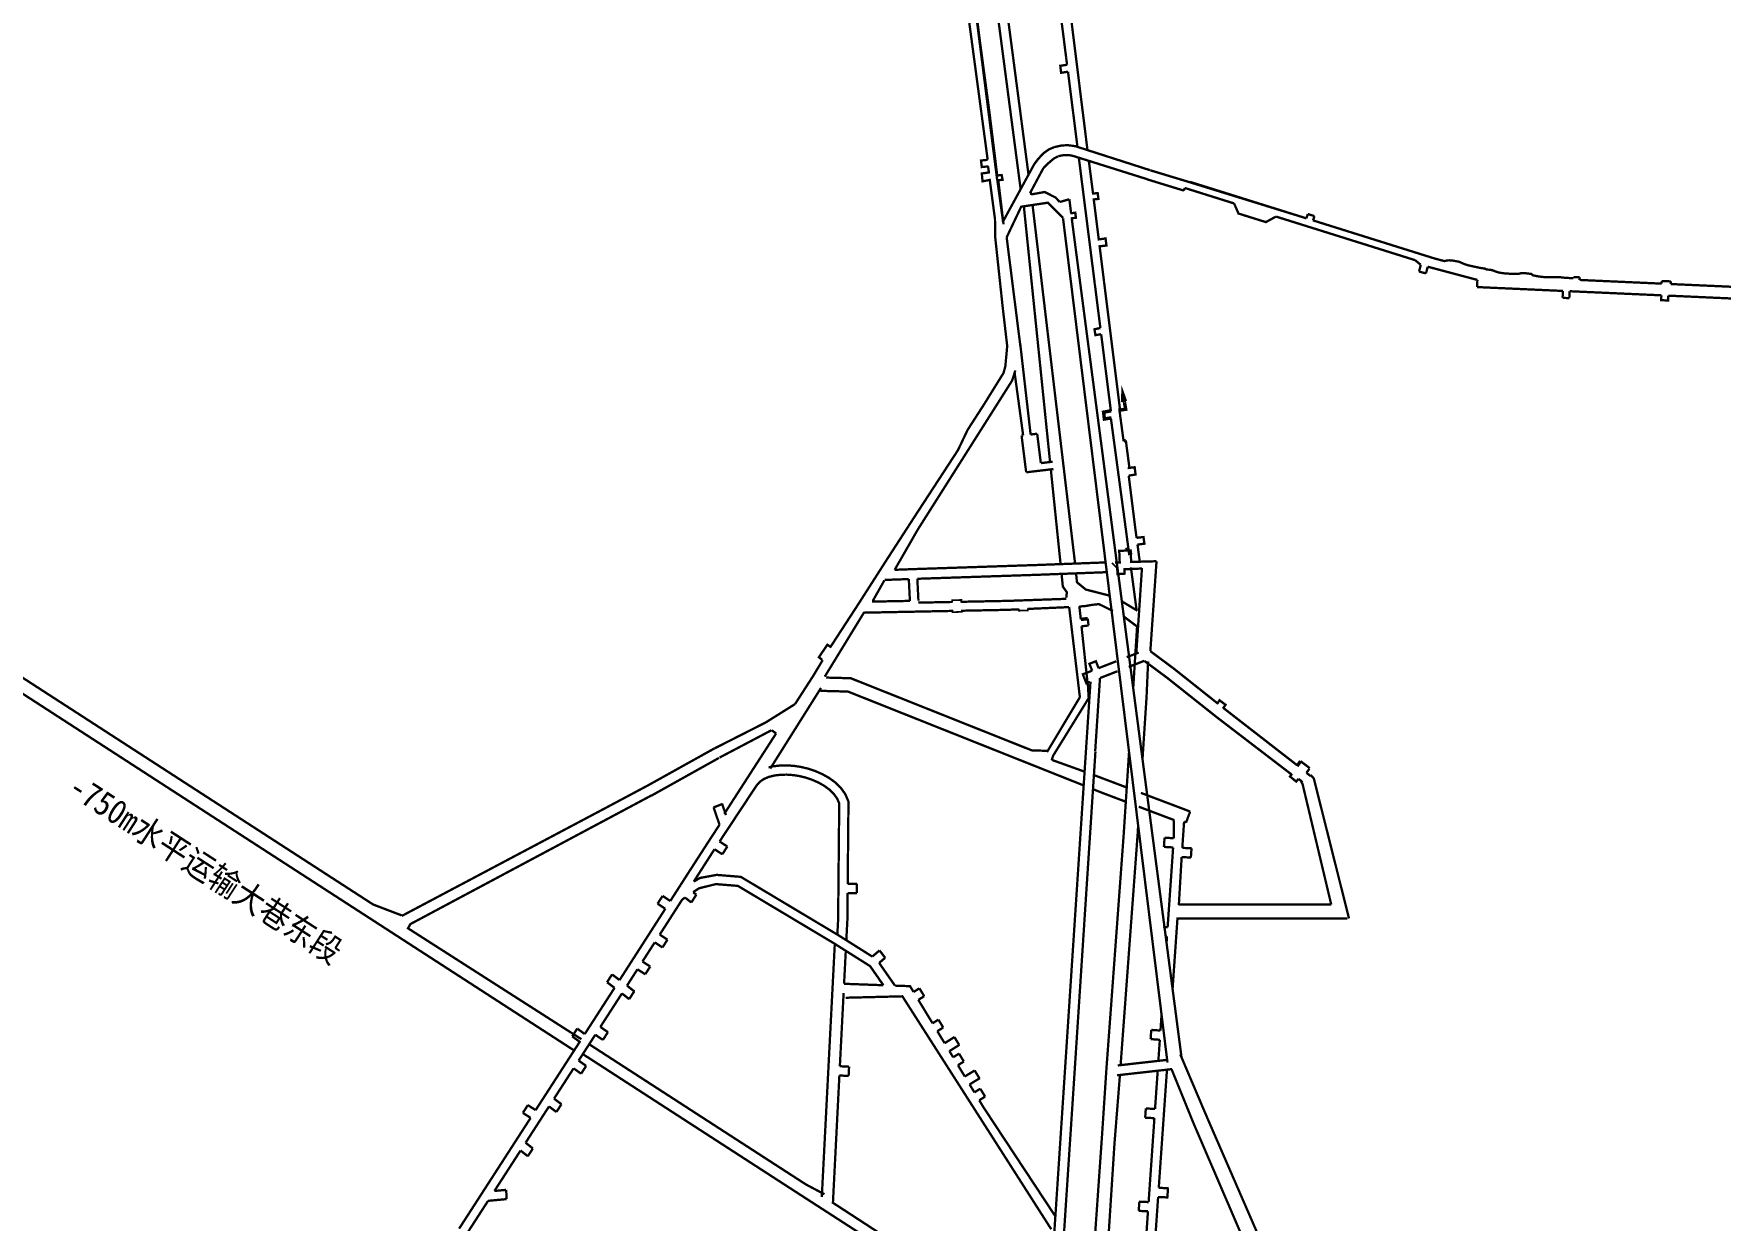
# Model space of a CAD drawing. Extents: x 39491721 to 39501025, y 3850790 to 3853755.
# Drawn here: x 39498809 to 39499539, y 3852255 to 3852769 of the extents above; entities that cross this region are included whole.
import ezdxf

# ---------------------------------------------------------------- set-up
doc = ezdxf.new("R2010")
doc.units = 0
doc.header["$MEASUREMENT"] = 0
for name, color, linetype in [('7煤煤巷', 7, 'Continuous'), ('9煤煤巷', 7, 'Continuous'), ('岩巷', 7, 'Continuous'), ('岩巷道名', 7, 'Continuous'), ('月末色框', 7, 'Continuous'), ('溜煤眼', 7, 'Continuous'), ('煤巷', 7, 'Continuous')]:
    doc.layers.add(name, color=color, linetype=linetype)
doc.styles.add('HZ', font='', dxfattribs={"width": 0.8})
doc.styles.get('HZ').set_extended_font_data('SimSun')

msp = doc.modelspace()

# ---------------------------------------------------------------- linework, layer by layer
at = {"layer": '7煤煤巷', "color": 7, "const_width": 1}
for points in [[(39499292.08, 3852501.42), (39499294.75, 3852540.33)], [(39499288.45, 3852537.36), (39499286, 3852500.42)], [(39499269.68, 3852494.07), (39499268.53, 3852497.06), (39499265.73, 3852495.97), (39499266.89, 3852492.99)], [(39499277.33, 3852497.05), (39499269.68, 3852494.07)], [(39499281.87, 3852498.81), (39499287.06, 3852500.83)], [(39499289.45, 3852497.25), (39499282.71, 3852494.63)], [(39499289.45, 3852497.25), (39499299.37, 3852489.88), (39499320.83, 3852472.85), (39499353.16, 3852448.09)], [(39499321.27, 3852478.76), (39499302.1, 3852493.98), (39499292.08, 3852501.42)], [(39499266.89, 3852492.99), (39499262.88, 3852491.43), (39499264.4, 3852487.51), (39499265.97, 3852488.12)], [(39499270.29, 3852489.8), (39499268.21, 3852458.07)], [(39499277.88, 3852492.75), (39499270.29, 3852489.8)], [(39499250.95, 3852256.38), (39499266.18, 3852488.2)], [(39499323.45, 3852476.59), (39499324.62, 3852478.23), (39499322.02, 3852480.19), (39499320.93, 3852478.59)], [(39499355.55, 3852452.1), (39499323.65, 3852476.87)], [(39499258.93, 3852313.67), (39499268.32, 3852457.91)], [(39499255.16, 3852256.38), (39499258.93, 3852313.67)]]:
    msp.add_lwpolyline(points, dxfattribs=at)
at = {"layer": '9煤煤巷', "color": 7, "const_width": 1}
for points in [[(39499361.06, 3852450.81), (39499357.07, 3852453.84)], [(39499353.38, 3852448.37), (39499352.49, 3852447.21), (39499355.19, 3852445.02), (39499356.24, 3852446.21)], [(39499356.24, 3852446.21), (39499357.97, 3852444.69)], [(39499359.62, 3852448.77), (39499360.9, 3852450.6)], [(39499361.42, 3852447.4), (39499359.62, 3852448.77)], [(39499378.03, 3852385.8), (39499362.8, 3852446.36), (39499361.37, 3852447.93)], [(39499357.14, 3852445.29), (39499357.92, 3852444), (39499370.34, 3852391.82)], [(39499280.78, 3852343.58), (39499279.21, 3852322.34)], [(39499274.68, 3852342.41), (39499273.07, 3852320.67), (39499271.26, 3852293.18), (39499268.05, 3852247.28)], [(39499276.55, 3852288.27), (39499272.26, 3852221.46)]]:
    msp.add_lwpolyline(points, dxfattribs=at)
at = {"layer": '岩巷', "color": 23}
for points, const_width in [([(39499225.78, 3852705.46), (39499210.96, 3852821.85), (39499203.1, 3852886.83)], 1), ([(39499228.56, 3852686.1), (39499226.29, 3852705.16), (39499228.17, 3852705.37), (39499227.75, 3852707.4), (39499225.83, 3852707.2), (39499222.42, 3852734.91), (39499218.19, 3852766.43), (39499214.35, 3852797.37), (39499213.72, 3852801.7), (39499216.58, 3852802.14), (39499216.21, 3852804.52), (39499213.45, 3852804.09), (39499210.57, 3852828.71), (39499205.34, 3852868.35), (39499203.1, 3852886.83)], 1), ([(39499200.07, 3852878.34), (39499202.44, 3852857.49), (39499221.7, 3852714.01)], 1), ([(39499239.37, 3852707.56), (39499220.72, 3852849.56)], 1), ([(39499235.96, 3852701.3), (39499222.43, 3852804.19)], 1), ([(39499264.88, 3852718.2), (39499254.96, 3852798.03)], 1), ([(39499255.66, 3852758.13), (39499251.43, 3852791.48)], 1), ([(39499256.45, 3852752.1), (39499253.45, 3852751.66), (39499253.13, 3852754.67), (39499256.07, 3852755.1)], 1), ([(39499256.04, 3852755.09), (39499255.66, 3852758.09)], 1), ([(39499260.54, 3852719.59), (39499256.45, 3852752.1)], 1), ([(39499241.88, 3852712.16), (39499243.58, 3852714.4), (39499245.84, 3852716.85), (39499248.29, 3852718.56), (39499250.85, 3852719.62)], 1), ([(39499245.79, 3852710.38), (39499247.98, 3852712.55), (39499250.38, 3852714.58), (39499252.15, 3852715.51)], 1), ([(39499250.86, 3852719.57), (39499253.83, 3852720.22), (39499256.45, 3852720.31), (39499259.56, 3852719.91), (39499291.96, 3852709.5)], 1), ([(39499252.26, 3852715.51), (39499253.1, 3852715.76), (39499254.84, 3852716.06), (39499257.07, 3852716.03), (39499258.89, 3852715.61), (39499290.79, 3852705.59)], 1), ([(39499150.15, 3852497.64), (39499148.66, 3852498.8), (39499152.34, 3852504.19), (39499153.72, 3852503.31), (39499165.86, 3852521.97), (39499177.52, 3852540.2), (39499190.36, 3852560.05), (39499208.83, 3852588.37), (39499213.07, 3852597.25), (39499219.92, 3852607.86), (39499228.57, 3852621.8), (39499229.35, 3852624.75), (39499229.96, 3852631.33), (39499230.14, 3852633.53), (39499228.17, 3852650.45), (39499224.98, 3852680.3), (39499224.86, 3852688.37), (39499222.6, 3852705.28), (39499219.49, 3852704.68), (39499219.16, 3852708.07), (39499222.22, 3852708.53), (39499221.88, 3852711.13)], 1), ([(39499221.7, 3852714.01), (39499218.82, 3852713.66), (39499219.15, 3852710.88), (39499222.09, 3852711.15)], 1), ([(39499228.16, 3852686.97), (39499241.88, 3852712.16)], 1), ([(39499240, 3852699.56), (39499245.79, 3852710.38)], 1), ([(39499261.85, 3852709.25), (39499261.13, 3852714.9)], 1), ([(39499265.66, 3852679.13), (39499261.82, 3852709.47)], 1), ([(39499265.5, 3852713.24), (39499265.46, 3852713.55)], 1), ([(39499270.48, 3852673.84), (39499270.14, 3852676.58), (39499273.09, 3852676.92), (39499272.7, 3852679.98), (39499269.76, 3852679.57), (39499267.6, 3852696.86), (39499269.61, 3852697.08), (39499269.3, 3852699.6), (39499267.29, 3852699.39), (39499265.5, 3852713.24)], 1), ([(39499292.06, 3852709.46), (39499307.86, 3852704.68)], 1), ([(39499228.38, 3852687.09), (39499225.83, 3852705.51)], 1), ([(39499290.69, 3852705.55), (39499306.6, 3852700.67)], 1), ([(39499306.6, 3852700.67), (39499306.96, 3852701.82)], 1), ([(39499328.32, 3852695.12), (39499306.96, 3852701.82)], 1), ([(39499358.37, 3852689.06), (39499307.86, 3852704.68)], 1), ([(39499359.61, 3852688.67), (39499309.22, 3852704.46)], 1), ([(39499228.16, 3852686.97), (39499234.09, 3852697.87)], 1), ([(39499229.91, 3852680.46), (39499236.19, 3852693.7), (39499247.71, 3852695.44), (39499254.33, 3852688.82)], 1), ([(39499237.35, 3852693.88), (39499248.69, 3852583.26)], 1), ([(39499240.53, 3852698.77), (39499240.34, 3852700.2)], 1), ([(39499240.5, 3852699.02), (39499246.38, 3852700.07), (39499251.09, 3852697.66), (39499252.92, 3852695.76)], 1), ([(39499259.47, 3852539.69), (39499241.08, 3852694.71)], 1), ([(39499257.04, 3852696.93), (39499252.9, 3852695.75)], 1), ([(39499257.79, 3852690.88), (39499257.04, 3852696.93)], 1), ([(39499328.32, 3852695.12), (39499330.2, 3852690.76), (39499342.04, 3852687.05), (39499346.45, 3852689.44)], 1), ([(39499254.3, 3852688.7), (39499299.49, 3852323.47)], 1), ([(39499257.43, 3852690.83), (39499259.61, 3852691.11), (39499259.88, 3852688.92), (39499257.7, 3852688.65)], 1), ([(39499258.26, 3852687.15), (39499258.06, 3852688.69)], 1), ([(39499258.26, 3852687.15), (39499305.58, 3852325.62)], 1), ([(39499357.46, 3852685.99), (39499346.45, 3852689.44)], 1), ([(39499381.26, 3852678.54), (39499347.33, 3852689.17)], 1), ([(39499359.61, 3852688.67), (39499360.2, 3852690.54)], 1), ([(39499360.2, 3852690.54), (39499363.06, 3852689.65)], 1), ([(39499362.46, 3852687.74), (39499363.06, 3852689.65)], 1), ([(39499382.22, 3852681.59), (39499362.47, 3852687.78)], 1), ([(39499235.93, 3852632.75), (39499229.91, 3852680.46)], 1), ([(39499268.02, 3852660.47), (39499265.66, 3852679.13)], 1), ([(39499414.93, 3852671.34), (39499382.22, 3852681.59)], 1), ([(39499272.06, 3852661.18), (39499270.48, 3852673.84)], 1), ([(39499406.64, 3852670.58), (39499381.26, 3852678.54)], 1), ([(39499406.64, 3852670.58), (39499409.09, 3852668.55)], 1), ([(39499409.09, 3852668.55), (39499408.32, 3852665.65)], 1), ([(39499408.32, 3852665.65), (39499411.32, 3852664.85)], 1), ([(39499412.09, 3852667.75), (39499411.32, 3852664.85)], 1), ([(39499412.09, 3852667.75), (39499433.58, 3852662.03)], 1), ([(39499412.09, 3852667.75), (39499433.58, 3852662.03)], 1), ([(39499412.09, 3852667.75), (39499433.58, 3852662.03)], 1), ([(39499412.09, 3852667.75), (39499433.58, 3852662.03)], 1), ([(39499414.93, 3852671.34), (39499419.34, 3852670.16)], 1), ([(39499419.34, 3852670.16), (39499420.4, 3852670.48), (39499421.45, 3852670.52), (39499423.28, 3852670.36), (39499423.79, 3852670.24), (39499424.69, 3852670.07), (39499425.59, 3852669.92), (39499428.07, 3852668.83), (39499429.39, 3852668.41), (39499431.88, 3852667.85), (39499435.33, 3852667.12), (39499436.72, 3852666.97), (39499437.58, 3852666.55), (39499439.06, 3852666.4), (39499440.02, 3852666.25), (39499441.25, 3852665.76), (39499442.58, 3852665.29), (39499444.1, 3852665.03), (39499445.44, 3852664.86), (39499446.95, 3852664.75), (39499449.3, 3852664.64), (39499451.81, 3852664.74), (39499452.45, 3852664.98), (39499453.56, 3852664.9), (39499454.71, 3852664.89), (39499456.08, 3852664.72), (39499456.9, 3852664.61), (39499457.58, 3852664.03), (39499459.55, 3852663.62), (39499461.56, 3852663.34), (39499463.52, 3852663.19), (39499465.64, 3852663.19), (39499468.61, 3852663.29), (39499471.23, 3852662.98), (39499475.12, 3852662.74)], 1), ([(39499270.46, 3852641.22), (39499268.03, 3852660.44)], 1), ([(39499278.02, 3852613.52), (39499272.07, 3852661.1)], 1), ([(39499433.44, 3852658.94), (39499433.58, 3852662.03)], 1), ([(39499470.58, 3852657.27), (39499433.44, 3852658.94)], 1), ([(39499470.58, 3852657.27), (39499433.44, 3852658.94)], 1), ([(39499470.58, 3852657.27), (39499470.44, 3852654.28)], 1), ([(39499473.47, 3852657.15), (39499473.34, 3852654.15)], 1), ([(39499477.78, 3852656.95), (39499473.47, 3852657.15)], 1), ([(39499475.15, 3852663.28), (39499477.85, 3852663.16)], 1), ([(39499477.8, 3852662.02), (39499477.85, 3852663.16)], 1), ([(39499477.8, 3852662.02), (39499513.27, 3852660.43)], 1), ([(39499513.27, 3852660.43), (39499513.32, 3852661.57)], 1), ([(39499513.27, 3852660.43), (39499513.28, 3852660.57)], 1), ([(39499513.32, 3852661.57), (39499517.32, 3852661.39)], 1), ([(39499517.32, 3852661.39), (39499517.27, 3852660.25)], 1), ([(39499517.27, 3852660.25), (39499551.37, 3852658.72)], 1), ([(39499470.44, 3852654.28), (39499473.34, 3852654.15)], 1), ([(39499477.78, 3852656.95), (39499513.19, 3852655.37)], 1), ([(39499513.19, 3852655.37), (39499513.09, 3852653.27), (39499516.09, 3852653.13), (39499516.18, 3852655.23)], 1), ([(39499516.18, 3852655.23), (39499551.18, 3852653.66)], 1), ([(39499270.8, 3852638.54), (39499268.3, 3852638.15), (39499267.92, 3852640.71), (39499270.46, 3852641.22)], 1), ([(39499274.05, 3852612.84), (39499270.8, 3852638.54)], 1), ([(39499240.28, 3852595.15), (39499235.77, 3852634.52)], 1), ([(39499181.46, 3852536.62), (39499191.51, 3852554.11), (39499232.29, 3852618.51), (39499233.66, 3852622.88)], 1), ([(39499237.05, 3852594.76), (39499233.32, 3852622.15)], 1), ([(39499278.92, 3852606.31), (39499278.01, 3852613.58)], 1), ([(39499280.11, 3852609.26), (39499280.2, 3852612.59), (39499281.31, 3852609.52)], 1.5), ([(39499275.02, 3852605.21), (39499274.04, 3852612.91)], 1), ([(39499278.77, 3852605.22), (39499278.6, 3852606.45)], 1), ([(39499279.09, 3852605.72), (39499281.41, 3852606.1), (39499280.33, 3852612.14)], 1.5), ([(39499275.29, 3852602.35), (39499272.21, 3852601.87), (39499271.85, 3852604.82), (39499275.05, 3852605.4)], 1.5), ([(39499282.96, 3852542.98), (39499281.6, 3852553.23), (39499275.04, 3852601.95)], 1), ([(39499280.52, 3852592.2), (39499278.74, 3852605.4)], 1), ([(39498631.89, 3852594.43), (39498772.3, 3852503.66), (39498883.64, 3852431.61), (39499042.78, 3852328.68)], 1), ([(39499237.05, 3852594.76), (39499236.36, 3852594.68)], 1), ([(39499238.36, 3852578.81), (39499236.36, 3852594.68)], 1), ([(39499243.11, 3852595.48), (39499240.28, 3852595.15)], 1), ([(39499244.71, 3852582.78), (39499243.11, 3852595.48)], 1), ([(39499280.54, 3852592.4), (39499281.47, 3852592.57)], 1.5), ([(39499283.04, 3852580.63), (39499281.47, 3852592.57)], 1), ([(39499250.17, 3852580.21), (39499238.36, 3852578.81)], 1), ([(39499249.8, 3852583.39), (39499244.71, 3852582.78)], 1), ([(39499249.02, 3852580.07), (39499253.22, 3852539.31)], 1), ([(39499282.71, 3852577.35), (39499285.68, 3852577.86), (39499285.29, 3852581), (39499282.27, 3852580.63)], 1), ([(39499286.12, 3852550.46), (39499285.59, 3852554.4), (39499282.72, 3852577.32)], 1), ([(39499286.52, 3852547.52), (39499289.51, 3852547.92), (39499289.11, 3852550.79), (39499286.12, 3852550.46)], 1), ([(39499276.82, 3852539.74), (39499278.83, 3852539.83), (39499278.62, 3852544.81), (39499283.56, 3852545.04), (39499283.77, 3852540.03), (39499294.75, 3852540.33)], 1), ([(39499287.5, 3852540.18), (39499286.52, 3852547.52)], 1), ([(39499272.51, 3852539.82), (39499272.4, 3852539.81), (39499243.54, 3852538.72), (39499190.34, 3852536.95), (39499181.46, 3852536.62)], 1), ([(39499191.26, 3852532.74), (39499243.63, 3852534.48), (39499272.51, 3852535.57), (39499273.31, 3852535.6)], 1), ([(39499253.66, 3852534.86), (39499254.22, 3852529.35), (39499255.95, 3852526.94), (39499255.72, 3852524.56)], 1), ([(39499274.8, 3852525.36), (39499264.15, 3852528.09), (39499260.34, 3852531.21), (39499259.93, 3852535.1)], 1), ([(39499277.21, 3852536.7), (39499277.83, 3852536.73), (39499277.83, 3852534.73), (39499280.89, 3852534.95), (39499280.85, 3852536.85), (39499288.44, 3852537.18)], 1), ([(39499286.1, 3852519.37), (39499283.67, 3852537.68)], 1), ([(39499172.01, 3852523.2), (39499177.01, 3852532.07)], 1), ([(39499177.11, 3852532.25), (39499187.58, 3852532.61)], 1), ([(39499187.58, 3852532.61), (39499188.05, 3852523.18)], 1), ([(39499191.74, 3852523.25), (39499191.26, 3852532.74)], 1), ([(39499206.52, 3852518.84), (39499168.15, 3852518.08), (39499151.2, 3852490.39)], 1), ([(39499188.05, 3852523.18), (39499172.65, 3852522.88), (39499171.71, 3852522.86)], 1), ([(39499206.31, 3852522.71), (39499191.63, 3852522.42)], 1), ([(39499210.26, 3852522.4), (39499210.29, 3852523.58), (39499206.34, 3852523.42), (39499206.3, 3852522.47)], 0.75), ([(39499210.51, 3852519.38), (39499210.52, 3852518.43), (39499206.54, 3852518.31), (39499206.49, 3852519.37)], 0.75), ([(39499255.68, 3852524.07), (39499230.31, 3852523.18), (39499210.27, 3852522.79)], 1), ([(39499235.21, 3852519.53), (39499229.94, 3852519.3), (39499210.52, 3852518.92)], 1), ([(39499235.19, 3852519.86), (39499235.25, 3852518.95), (39499239.03, 3852519.04), (39499239.07, 3852519.97)], 0.75), ([(39499256.95, 3852520.49), (39499239.06, 3852519.7)], 1), ([(39499256.94, 3852520.57), (39499261.61, 3852481.35)], 1), ([(39499261.37, 3852520.92), (39499261.99, 3852515.15)], 1), ([(39499275.89, 3852518.8), (39499269.85, 3852521.78), (39499266.83, 3852521.46), (39499263.76, 3852520.91), (39499261.39, 3852520.75)], 1), ([(39499286.5, 3852518.91), (39499279.6, 3852523.07)], 1), ([(39499262.3, 3852512.17), (39499265.35, 3852512.53)], 1), ([(39499262.3, 3852512.17), (39499265.06, 3852486.29)], 1), ([(39499265.35, 3852512.53), (39499264.99, 3852515.51)], 1), ([(39499286.34, 3852512.1), (39499280.73, 3852516.29)], 1), ([(39499286.34, 3852512.1), (39499284.69, 3852485.88)], 1), ([(39498968.19, 3852387.11), (39498955.82, 3852391.83), (39498886.8, 3852436.48), (39498777.85, 3852506.97)], 1), ([(39499150.3, 3852497.53), (39499146.29, 3852490.86)], 1), ([(39499291.11, 3852496.97), (39499290.45, 3852481.8), (39499288.71, 3852455.09)], 1), ([(39499146.47, 3852491.13), (39499138.35, 3852478.53)], 1), ([(39499247.53, 3852458.31), (39499240.82, 3852458.5), (39499162.45, 3852489.72), (39499151.82, 3852490)], 1), ([(39499127.62, 3852450.62), (39499149.6, 3852485.54)], 1), ([(39499149.34, 3852484.27), (39499161.26, 3852483.95), (39499263.23, 3852443.34)], 1), ([(39499249.38, 3852454.22), (39499250.03, 3852456.22), (39499265.41, 3852481.12), (39499265.08, 3852486.5)], 1), ([(39499138.35, 3852478.53), (39499125.71, 3852470.61), (39499103.56, 3852459.37)], 1), ([(39499247.34, 3852457.74), (39499261.57, 3852481.48)], 1), ([(39499128.16, 3852467.22), (39499105.72, 3852455.41)], 1), ([(39499130.16, 3852465.83), (39499107.72, 3852431.02)], 1), ([(39499128.28, 3852467.21), (39499130.16, 3852465.83)], 1), ([(39499103.53, 3852459.39), (39499073.88, 3852442.89)], 1), ([(39499105.46, 3852455.26), (39499076.1, 3852438.86)], 1), ([(39499263.62, 3852449.3), (39499249.52, 3852454.37)], 1), ([(39499282.87, 3852457.82), (39499280.66, 3852423.95)], 1), ([(39499121.59, 3852443.16), (39499123.12, 3852444.91), (39499124.88, 3852446.13), (39499127.03, 3852447.04), (39499129.47, 3852447.65), (39499132.11, 3852447.96), (39499134.82, 3852448.01), (39499137.49, 3852447.82), (39499140.01, 3852447.44), (39499142.77, 3852446.78), (39499145.57, 3852445.86), (39499148.32, 3852444.67), (39499150.89, 3852443.24), (39499153.18, 3852441.57), (39499155.11, 3852439.69), (39499156.58, 3852437.63), (39499157.47, 3852435.55), (39499156.99, 3852385.16), (39499156.66, 3852378.82)], 1), ([(39499161.14, 3852400.74), (39499161.47, 3852436.36), (39499160.08, 3852439.6), (39499158.16, 3852442.3), (39499155.77, 3852444.63), (39499153.05, 3852446.61), (39499150.09, 3852448.26), (39499147, 3852449.6), (39499143.86, 3852450.64), (39499140.77, 3852451.37), (39499137.93, 3852451.8), (39499134.92, 3852452.01), (39499131.84, 3852451.96), (39499128.75, 3852451.59), (39499126.87, 3852451.12)], 1), ([(39499282.13, 3852442.35), (39499267.66, 3852447.83)], 1), ([(39499074.03, 3852442.99), (39499056.13, 3852433.45)], 1), ([(39499076.35, 3852439.08), (39499058.45, 3852429.53)], 1), ([(39499105.7, 3852419.08), (39499121.68, 3852443.26)], 1), ([(39499267.26, 3852441.73), (39499270.92, 3852440.27), (39499281.21, 3852436.37)], 1), ([(39499309.3, 3852432.05), (39499287.99, 3852440.12)], 1), ([(39499056.18, 3852433.48), (39498968.22, 3852386.89)], 1), ([(39499106.83, 3852435.29), (39499103.04, 3852433.8)], 1), ([(39499103.11, 3852433.82), (39499105.69, 3852426.32)], 1), ([(39499108.47, 3852430.52), (39499106.74, 3852435.54)], 1), ([(39499287.08, 3852434.14), (39499302.49, 3852428.3)], 1), ([(39499307.51, 3852427.21), (39499309.29, 3852432.05)], 1), ([(39499058.62, 3852429.62), (39498971.93, 3852383.36), (39498970.68, 3852381.12)], 1), ([(39499105.69, 3852426.32), (39499102.34, 3852421.24)], 1), ([(39499280.69, 3852424.06), (39499274.68, 3852342.41)], 1), ([(39499286.68, 3852423.57), (39499280.78, 3852343.58)], 1), ([(39499286.81, 3852425.99), (39499286.65, 3852423.56)], 1), ([(39499302.31, 3852428.18), (39499302.22, 3852420.5)], 1), ([(39499305.9, 3852416.33), (39499306.68, 3852427.67)], 1), ([(39499306.68, 3852427.67), (39499307.56, 3852427.34)], 1), ([(39499102.34, 3852421.24), (39499092.52, 3852406.03)], 1), ([(39499109.07, 3852416.92), (39499105.7, 3852419.08)], 1), ([(39499106.9, 3852413.56), (39499109.07, 3852416.92)], 1), ([(39499298.22, 3852420.74), (39499297.95, 3852416.75)], 1), ([(39499297.95, 3852416.75), (39499301.94, 3852416.51)], 1), ([(39499302.22, 3852420.5), (39499298.22, 3852420.74)], 1), ([(39499301.94, 3852416.51), (39499299.55, 3852382.01)], 1), ([(39499309.89, 3852416.14), (39499305.9, 3852416.33)], 1), ([(39499094.53, 3852401.74), (39499103.5, 3852415.74)], 1), ([(39499103.5, 3852415.74), (39499106.9, 3852413.56)], 1), ([(39499304.4, 3852391.52), (39499305.62, 3852412.34)], 1), ([(39499305.62, 3852412.34), (39499309.62, 3852412.15)], 1), ([(39499309.62, 3852412.15), (39499309.89, 3852416.14)], 1), ([(39499092.52, 3852406.03), (39499084.38, 3852393.34)], 1), ([(39499171.77, 3852369.3), (39499156.88, 3852378.68), (39499114.89, 3852403.79), (39499104.44, 3852404.64), (39499097.24, 3852403.32), (39499094.53, 3852401.74)], 1), ([(39499081.05, 3852395.55), (39499078.89, 3852392.19)], 1), ([(39499084.38, 3852393.34), (39499081.05, 3852395.55)], 1), ([(39499089.57, 3852394.02), (39499090.78, 3852394.82)], 1), ([(39499090.78, 3852394.82), (39499093.47, 3852392.69)], 1), ([(39499093.47, 3852392.69), (39499095.64, 3852396.07)], 1), ([(39499094.28, 3852397.15), (39499096.84, 3852398.85), (39499104.12, 3852400.65), (39499113.63, 3852399.88), (39499154.79, 3852375.28), (39499170.84, 3852365.16), (39499176.58, 3852356.91)], 1), ([(39499095.64, 3852396.07), (39499094.28, 3852397.15)], 1), ([(39499160.54, 3852376.38), (39499160.99, 3852385.04), (39499161.1, 3852396.74)], 1), ([(39499161.1, 3852396.74), (39499165.1, 3852396.79)], 1), ([(39499165.14, 3852400.79), (39499161.14, 3852400.74)], 1), ([(39499165.1, 3852396.79), (39499165.14, 3852400.79)], 1), ([(39499082.22, 3852389.97), (39499062.44, 3852359.15)], 1), ([(39499078.89, 3852392.19), (39499082.22, 3852389.97)], 1), ([(39499079.81, 3852378.81), (39499089.57, 3852394.02)], 1), ([(39499370.34, 3852391.82), (39499304.42, 3852391.82)], 1), ([(39499045.92, 3852333.55), (39498970.83, 3852381.58)], 1), ([(39499299.55, 3852382.01), (39499297.62, 3852381.94)], 1), ([(39499301.72, 3852355.62), (39499303.84, 3852386.19), (39499303.8, 3852385.65)], 1), ([(39499303.81, 3852385.82), (39499377.01, 3852385.82), (39499377.14, 3852385.82), (39499377.33, 3852385.81)], 1), ([(39499072.34, 3852367.17), (39499077.65, 3852375.44)], 1), ([(39499077.65, 3852375.44), (39499081, 3852373.26)], 1), ([(39499083.16, 3852376.63), (39499079.81, 3852378.81)], 1), ([(39499081, 3852373.26), (39499083.16, 3852376.63)], 1), ([(39499155.53, 3852374.29), (39499149.93, 3852265.34)], 1), ([(39499298.83, 3852378.05), (39499299.28, 3852378.02)], 1), ([(39499299.23, 3852377.36), (39499298.94, 3852377.17)], 1), ([(39499299.28, 3852378.02), (39499299.12, 3852375.78)], 1), ([(39499075.7, 3852364.99), (39499072.34, 3852367.17)], 1), ([(39499159.57, 3852357.53), (39499160.31, 3852371.8)], 1), ([(39499174.91, 3852371.97), (39499171.77, 3852369.3)], 1), ([(39499174.74, 3852366.56), (39499177.35, 3852368.79)], 1), ([(39499181.58, 3852356.73), (39499174.74, 3852366.56)], 1), ([(39499177.35, 3852368.79), (39499174.91, 3852371.97)], 1), ([(39499059.18, 3852361.57), (39499057.01, 3852358.2)], 1), ([(39499057.01, 3852358.2), (39499060.27, 3852355.77)], 1), ([(39499062.44, 3852359.15), (39499059.18, 3852361.57)], 1), ([(39499065.65, 3852356.74), (39499070.18, 3852363.81)], 1), ([(39499070.18, 3852363.81), (39499073.53, 3852361.63)], 1), ([(39499073.53, 3852361.63), (39499075.7, 3852364.99)], 1), ([(39499060.27, 3852355.77), (39499047.37, 3852335.79)], 1), ([(39499054.11, 3852338.86), (39499063.47, 3852353.36)], 1), ([(39499063.47, 3852353.36), (39499066.62, 3852350.86)], 1), ([(39499068.92, 3852354.15), (39499065.65, 3852356.74)], 1), ([(39499066.6, 3852350.88), (39499068.78, 3852354.26)], 1), ([(39499157.74, 3852321.86), (39499159.37, 3852353.53)], 1), ([(39499176.58, 3852356.91), (39499159.57, 3852357.53)], 1), ([(39499160.3, 3852351.49), (39499184.8, 3852352.11), (39499249.22, 3852251.32)], 1), ([(39499189.62, 3852354), (39499188.11, 3852356.5), (39499181.58, 3852356.73)], 1), ([(39499192.18, 3852355.57), (39499189.62, 3852354)], 1), ([(39499191.7, 3852350.58), (39499194.25, 3852352.15)], 1), ([(39499194.25, 3852352.15), (39499192.18, 3852355.57)], 1), ([(39499193.79, 3852347.13), (39499191.7, 3852350.58)], 1), ([(39499195.87, 3852343.7), (39499193.79, 3852347.13)], 1), ([(39499197.85, 3852340.44), (39499195.87, 3852343.7)], 1), ([(39499296.93, 3852344.14), (39499296.46, 3852337.3)], 1), ([(39499044.12, 3852338.15), (39499041.96, 3852334.78)], 1), ([(39499047.37, 3852335.79), (39499044.12, 3852338.15)], 1), ([(39499057.41, 3852336.59), (39499054.11, 3852338.86)], 1), ([(39499055.23, 3852333.24), (39499057.39, 3852336.6)], 1), ([(39499200.4, 3852342.02), (39499197.85, 3852340.44)], 1), ([(39499199.92, 3852337.02), (39499202.47, 3852338.6)], 1), ([(39499203.07, 3852331.83), (39499199.92, 3852337.02)], 1), ([(39499202.47, 3852338.6), (39499200.4, 3852342.02)], 1), ([(39499292.47, 3852337.58), (39499292.19, 3852333.59)], 1), ([(39499296.46, 3852337.3), (39499292.47, 3852337.58)], 1), ([(39499045.44, 3852332.8), (39499036.17, 3852318.44)], 1), ([(39499041.96, 3852334.78), (39499045.2, 3852332.43)], 1), ([(39499044.72, 3852324.31), (39499051.94, 3852335.5)], 1), ([(39499151.08, 3852266.48), (39499143.06, 3852270.72), (39499049.28, 3852331.38)], 1), ([(39499051.94, 3852335.5), (39499055.24, 3852333.23)], 1), ([(39499207.37, 3852334.52), (39499203.07, 3852331.83)], 1), ([(39499205.14, 3852328.41), (39499209.49, 3852331.13)], 1), ([(39499209.38, 3852331.06), (39499207.31, 3852334.48)], 1), ([(39499296.18, 3852333.3), (39499292.19, 3852333.59)], 1), ([(39499296.18, 3852333.3), (39499295.55, 3852324.18)], 1), ([(39499047.98, 3852321.98), (39499044.72, 3852324.31)], 1), ([(39499045.8, 3852318.62), (39499047.97, 3852321.99)], 1), ([(39499046.58, 3852327.09), (39499140.39, 3852266.41), (39499172.93, 3852245.4)], 1), ([(39499161.74, 3852321.66), (39499157.74, 3852321.86)], 1), ([(39499161.53, 3852317.67), (39499161.74, 3852321.66)], 1), ([(39499206.77, 3852325.73), (39499205.14, 3852328.41)], 1), ([(39499209.31, 3852327.32), (39499206.77, 3852325.73)], 1), ([(39499208.84, 3852322.31), (39499211.39, 3852323.9)], 1), ([(39499210.88, 3852318.94), (39499208.84, 3852322.31)], 1), ([(39499211.39, 3852323.9), (39499209.31, 3852327.32)], 1), ([(39499299.6, 3852324.64), (39499294.8, 3852324.1), (39499277.99, 3852322.21)], 1), ([(39499333.59, 3852260.67), (39499316.85, 3852299.17), (39499305.04, 3852326.95)], 1), ([(39499036.17, 3852318.44), (39499026.11, 3852302.86)], 1), ([(39499040.94, 3852318.46), (39499034.08, 3852307.84)], 1), ([(39499040.94, 3852318.46), (39499042.55, 3852320.95)], 1), ([(39499042.55, 3852320.95), (39499045.81, 3852318.62)], 1), ([(39499154.73, 3852262.44), (39499157.54, 3852317.86)], 1), ([(39499157.54, 3852317.86), (39499161.53, 3852317.67)], 1), ([(39499211.8, 3852317.42), (39499210.88, 3852318.94)], 1), ([(39499216.07, 3852320.03), (39499211.8, 3852317.42)], 1), ([(39499213.88, 3852314), (39499218.38, 3852316.75)], 1), ([(39499218.14, 3852316.61), (39499216.07, 3852320.03)], 1), ([(39499301.48, 3852320.62), (39499295.27, 3852319.92), (39499277.7, 3852317.95)], 1), ([(39499295.26, 3852319.92), (39499294.11, 3852303.4)], 1), ([(39499296.63, 3852282.43), (39499299.27, 3852320.38)], 1), ([(39499301.25, 3852320.6), (39499310.79, 3852297.11), (39499324.04, 3852266.29)], 1), ([(39499037.29, 3852305.43), (39499034.08, 3852307.84)], 1), ([(39499215.97, 3852310.55), (39499213.88, 3852314)], 1), ([(39499218.51, 3852312.14), (39499215.97, 3852310.55)], 1), ([(39499218.05, 3852307.13), (39499220.59, 3852308.72)], 1), ([(39499250.99, 3852256.93), (39499219.84, 3852304.17), (39499218.05, 3852307.13)], 1), ([(39499220.59, 3852308.72), (39499218.51, 3852312.14)], 1), ([(39499022.77, 3852305.06), (39499020.6, 3852301.7)], 1), ([(39499020.6, 3852301.7), (39499023.94, 3852299.5)], 1), ([(39499031.91, 3852304.47), (39499021.77, 3852288.76)], 1), ([(39499026.11, 3852302.86), (39499022.77, 3852305.06)], 1), ([(39499031.91, 3852304.47), (39499035.11, 3852302.06)], 1), ([(39499037.29, 3852305.43), (39499035.11, 3852302.06)], 1), ([(39499290.12, 3852303.58), (39499289.84, 3852299.58)], 1), ([(39499289.84, 3852299.58), (39499293.84, 3852299.41)], 1), ([(39499294.11, 3852303.4), (39499290.12, 3852303.58)], 1), ([(39499023.94, 3852299.5), (39498993.01, 3852251.59)], 1), ([(39499293.84, 3852299.41), (39499292.82, 3852284.67)], 1), ([(39499019.59, 3852285.39), (39499008.3, 3852267.91)], 1), ([(39499019.59, 3852285.39), (39499022.75, 3852282.92)], 1), ([(39499024.93, 3852286.29), (39499021.77, 3852288.76)], 1), ([(39499024.93, 3852286.29), (39499022.75, 3852282.92)], 1), ([(39499292.82, 3852284.67), (39499291.33, 3852263.09)], 1), ([(39499295.72, 3852269.25), (39499296.63, 3852282.43)], 1), ([(39499005.54, 3852263.63), (39498995.38, 3852247.89)], 1), ([(39499005.54, 3852263.63), (39499013.57, 3852264.38)], 1), ([(39499013.37, 3852268.38), (39499008.3, 3852267.91)], 1), ([(39499013.37, 3852268.38), (39499013.57, 3852264.38)], 1), ([(39499287.33, 3852263.28), (39499287.05, 3852259.29)], 1), ([(39499291.33, 3852263.09), (39499287.22, 3852263.29)], 1), ([(39499293.26, 3852233.68), (39499295.44, 3852265.26)], 1), ([(39499295.44, 3852265.26), (39499299.82, 3852265.1)], 1), ([(39499299.97, 3852269.09), (39499295.72, 3852269.25)], 1), ([(39499299.44, 3852265.11), (39499299.72, 3852269.1)], 1), ([(39499324.04, 3852266.29), (39499338.24, 3852233.26)], 1), ([(39499175.07, 3852249.55), (39499154.71, 3852262.81)], 1), ([(39499249.67, 3852236.79), (39499250.95, 3852256.38)], 1), ([(39499253.87, 3852236.7), (39499255.16, 3852256.32)], 1), ([(39499287.03, 3852259.29), (39499291.05, 3852259.1)], 1), ([(39499291.05, 3852259.1), (39499288.03, 3852215.44)], 1), ([(39499345.54, 3852233.19), (39499333.59, 3852260.67)], 1)]:
    msp.add_lwpolyline(points, dxfattribs=dict(at, const_width=const_width))
msp.add_lwpolyline([(39499414.93, 3852671.34), (39499419.34, 3852670.16)], dxfattribs=at)
msp.add_lwpolyline([(39499414.93, 3852671.34), (39499419.34, 3852670.16)], dxfattribs=at)
at = {"layer": '月末色框', "color": 23, "const_width": 1.5}
msp.add_lwpolyline([(39499264.99, 3852515.51), (39499261.99, 3852515.15)], dxfattribs=at)
at = {"layer": '溜煤眼', "color": 7}
for points in [[(39499281.39, 3852546.11), (39499284.04, 3852543.4)], [(39499275.38, 3852539.71), (39499277.97, 3852537.06)]]:
    msp.add_lwpolyline(points, dxfattribs=at)
at = {"layer": '煤巷', "color": 7}
for points, const_width in [([(39499355.53, 3852451.65), (39499357.07, 3852453.84)], 1.5), ([(39499278.92, 3852318.08), (39499276.55, 3852288.27)], 1)]:
    msp.add_lwpolyline(points, dxfattribs=dict(at, const_width=const_width))

# ---------------------------------------------------------------- texts
at = {"layer": '岩巷道名', "color": 7, "style": 'HZ', "width": 0.9}
msp.add_text('-750m水平运输大巷东段', height=10.625, rotation=327.10538, dxfattribs=at).set_placement((39498823.09, 3852439.88))

doc.saveas('drawing.dxf')
